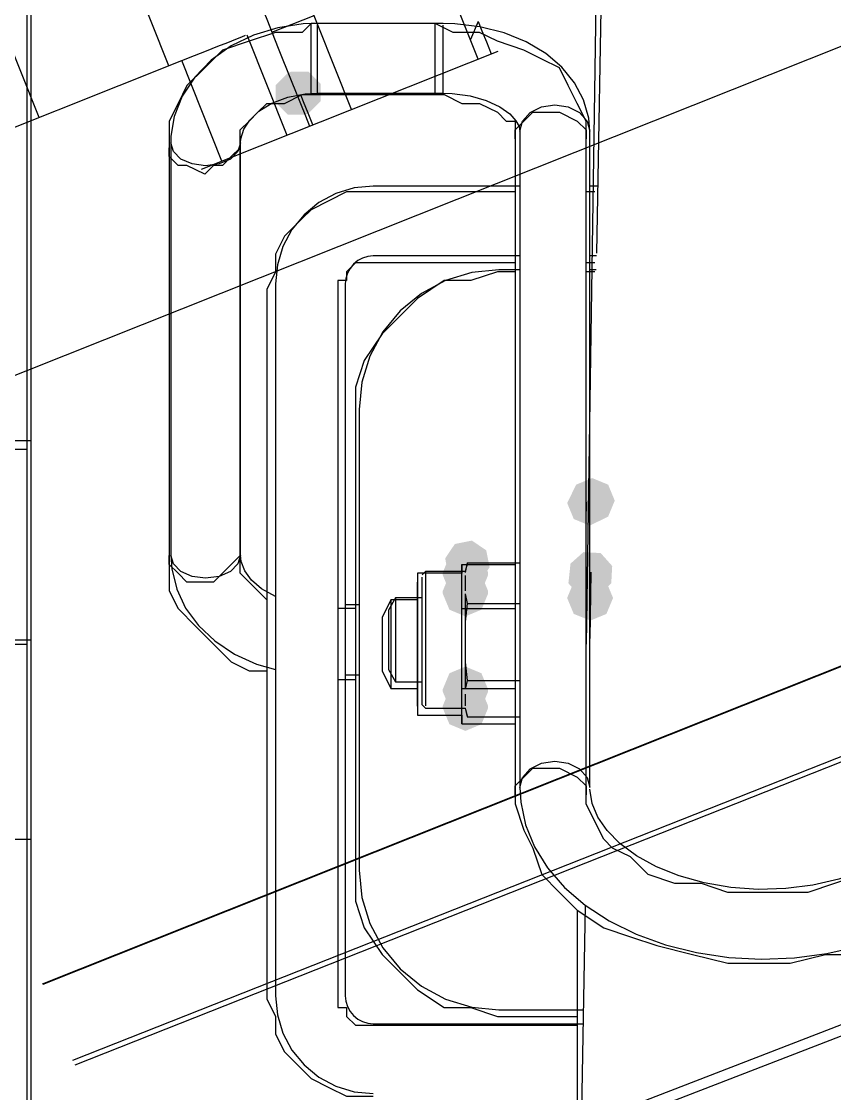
# Model space of a CAD drawing. Extents: x 3 to 592, y 5 to 207.
# Drawn here: x 134.35 to 137.584, y 63.546 to 67.812 of the extents above; entities that cross this region are included whole.
import ezdxf

# ---------------------------------------------------------------- set-up
doc = ezdxf.new("R2010")
doc.units = 0
doc.layers.get('0').update_dxf_attribs({"linetype": 'CONTINUOUS'})

msp = doc.modelspace()

# ---------------------------------------------------------------- hatches: boundary and pattern name
h = msp.add_hatch(color=7)
h.dxf.hatch_style = 2
h.paths.add_polyline_path([(135.423097, 67.612831), (135.491904, 67.612211), (135.540263, 67.563261), (135.539643, 67.494454), (135.490693, 67.446095), (135.47764, 67.440803), (135.408833, 67.441423), (135.360474, 67.490374), (135.361094, 67.55918), (135.410044, 67.607539)])
h = msp.add_hatch(color=7)
h.dxf.hatch_style = 2
h.paths.add_polyline_path([(135.423097, 67.612831), (135.491904, 67.612211), (135.540263, 67.563261), (135.539643, 67.494454), (135.490693, 67.446095), (135.47764, 67.440803), (135.408833, 67.441423), (135.360474, 67.490374), (135.361094, 67.55918), (135.410044, 67.607539)])
h = msp.add_hatch(color=7)
h.dxf.hatch_style = 2
h.paths.add_polyline_path([(136.556252, 65.969061), (136.619862, 65.9953), (136.683472, 65.969061), (136.709711, 65.905451), (136.683472, 65.84184), (136.610337, 65.806076), (136.546727, 65.832315), (136.520488, 65.895926)])
h = msp.add_hatch(color=7)
h.dxf.hatch_style = 2
h.paths.add_polyline_path([(136.556252, 65.969061), (136.619862, 65.9953), (136.683472, 65.969061), (136.709711, 65.905451), (136.683472, 65.84184), (136.610337, 65.806076), (136.546727, 65.832315), (136.520488, 65.895926)])
h = msp.add_hatch(color=7)
h.dxf.hatch_style = 2
h.paths.add_polyline_path([(136.556252, 65.969061), (136.619862, 65.9953), (136.683472, 65.969061), (136.709711, 65.905451), (136.683472, 65.84184), (136.610337, 65.806076), (136.546727, 65.832315), (136.520488, 65.895926)])
h = msp.add_hatch(color=7)
h.dxf.hatch_style = 2
h.paths.add_polyline_path([(136.556252, 65.969061), (136.619862, 65.9953), (136.683472, 65.969061), (136.709711, 65.905451), (136.683472, 65.84184), (136.610337, 65.806076), (136.546727, 65.832315), (136.520488, 65.895926)])
h = msp.add_hatch(color=7)
h.dxf.hatch_style = 2
h.paths.add_polyline_path([(136.035398, 65.675901), (136.07377, 65.733018), (136.141252, 65.746471), (136.198369, 65.708099), (136.211821, 65.640617), (136.172391, 65.578208), (136.104909, 65.564756), (136.047792, 65.603128)])
h = msp.add_hatch(color=7)
h.dxf.hatch_style = 2
h.paths.add_polyline_path([(136.035398, 65.675901), (136.07377, 65.733018), (136.141252, 65.746471), (136.198369, 65.708099), (136.211821, 65.640617), (136.172391, 65.578208), (136.104909, 65.564756), (136.047792, 65.603128)])
h = msp.add_hatch(color=7)
h.dxf.hatch_style = 2
h.paths.add_polyline_path([(136.035398, 65.675901), (136.07377, 65.733018), (136.141252, 65.746471), (136.198369, 65.708099), (136.211821, 65.640617), (136.172391, 65.578208), (136.104909, 65.564756), (136.047792, 65.603128)])
h = msp.add_hatch(color=7)
h.dxf.hatch_style = 2
h.paths.add_polyline_path([(136.035398, 65.675901), (136.07377, 65.733018), (136.141252, 65.746471), (136.198369, 65.708099), (136.211821, 65.640617), (136.172391, 65.578208), (136.104909, 65.564756), (136.047792, 65.603128)])
h = msp.add_hatch(color=7)
h.dxf.hatch_style = 2
h.paths.add_polyline_path([(136.205736, 65.608271), (136.179311, 65.544737), (136.115778, 65.518312), (136.052245, 65.544737), (136.025819, 65.608271), (136.025819, 65.619912), (136.052245, 65.683445), (136.115778, 65.709871), (136.179311, 65.683445), (136.205736, 65.619912)])
h = msp.add_hatch(color=7)
h.dxf.hatch_style = 2
h.paths.add_polyline_path([(136.205736, 65.608271), (136.179311, 65.544737), (136.115778, 65.518312), (136.052245, 65.544737), (136.025819, 65.608271), (136.025819, 65.619912), (136.052245, 65.683445), (136.115778, 65.709871), (136.179311, 65.683445), (136.205736, 65.619912)])
h = msp.add_hatch(color=7)
h.dxf.hatch_style = 2
h.paths.add_polyline_path([(136.205736, 65.608271), (136.179311, 65.544737), (136.115778, 65.518312), (136.052245, 65.544737), (136.025819, 65.608271), (136.025819, 65.619912), (136.052245, 65.683445), (136.115778, 65.709871), (136.179311, 65.683445), (136.205736, 65.619912)])
h = msp.add_hatch(color=7)
h.dxf.hatch_style = 2
h.paths.add_polyline_path([(136.205736, 65.608271), (136.179311, 65.544737), (136.115778, 65.518312), (136.052245, 65.544737), (136.025819, 65.608271), (136.025819, 65.619912), (136.052245, 65.683445), (136.115778, 65.709871), (136.179311, 65.683445), (136.205736, 65.619912)])
h = msp.add_hatch(color=7)
h.dxf.hatch_style = 2
h.paths.add_polyline_path([(136.533729, 65.654775), (136.5851, 65.700554), (136.653807, 65.696802), (136.699587, 65.645431), (136.695835, 65.576724), (136.639878, 65.521419), (136.571171, 65.525172), (136.525391, 65.576543)])
h = msp.add_hatch(color=7)
h.dxf.hatch_style = 2
h.paths.add_polyline_path([(136.533729, 65.654775), (136.5851, 65.700554), (136.653807, 65.696802), (136.699587, 65.645431), (136.695835, 65.576724), (136.639878, 65.521419), (136.571171, 65.525172), (136.525391, 65.576543)])
h = msp.add_hatch(color=7)
h.dxf.hatch_style = 2
h.paths.add_polyline_path([(136.533729, 65.654775), (136.5851, 65.700554), (136.653807, 65.696802), (136.699587, 65.645431), (136.695835, 65.576724), (136.639878, 65.521419), (136.571171, 65.525172), (136.525391, 65.576543)])
h = msp.add_hatch(color=7)
h.dxf.hatch_style = 2
h.paths.add_polyline_path([(136.533729, 65.654775), (136.5851, 65.700554), (136.653807, 65.696802), (136.699587, 65.645431), (136.695835, 65.576724), (136.639878, 65.521419), (136.571171, 65.525172), (136.525391, 65.576543)])
h = msp.add_hatch(color=7)
h.dxf.hatch_style = 2
h.paths.add_polyline_path([(136.205736, 65.534822), (136.179311, 65.471289), (136.115778, 65.444864), (136.052245, 65.471289), (136.025819, 65.534822), (136.025819, 65.546464), (136.052245, 65.609997), (136.115778, 65.636422), (136.179311, 65.609997), (136.205736, 65.546464)])
h = msp.add_hatch(color=7)
h.dxf.hatch_style = 2
h.paths.add_polyline_path([(136.205736, 65.534822), (136.179311, 65.471289), (136.115778, 65.444864), (136.052245, 65.471289), (136.025819, 65.534822), (136.025819, 65.546464), (136.052245, 65.609997), (136.115778, 65.636422), (136.179311, 65.609997), (136.205736, 65.546464)])
h = msp.add_hatch(color=7)
h.dxf.hatch_style = 2
h.paths.add_polyline_path([(136.205736, 65.534822), (136.179311, 65.471289), (136.115778, 65.444864), (136.052245, 65.471289), (136.025819, 65.534822), (136.025819, 65.546464), (136.052245, 65.609997), (136.115778, 65.636422), (136.179311, 65.609997), (136.205736, 65.546464)])
h = msp.add_hatch(color=7)
h.dxf.hatch_style = 2
h.paths.add_polyline_path([(136.205736, 65.534822), (136.179311, 65.471289), (136.115778, 65.444864), (136.052245, 65.471289), (136.025819, 65.534822), (136.025819, 65.546464), (136.052245, 65.609997), (136.115778, 65.636422), (136.179311, 65.609997), (136.205736, 65.546464)])
h = msp.add_hatch(color=7)
h.dxf.hatch_style = 2
h.paths.add_polyline_path([(136.613089, 65.608094), (136.676622, 65.581669), (136.703047, 65.518136), (136.676622, 65.454603), (136.613089, 65.428178), (136.546733, 65.454603), (136.520308, 65.518136), (136.546733, 65.581669)])
h = msp.add_hatch(color=7)
h.dxf.hatch_style = 2
h.paths.add_polyline_path([(136.613089, 65.608094), (136.676622, 65.581669), (136.703047, 65.518136), (136.676622, 65.454603), (136.613089, 65.428178), (136.546733, 65.454603), (136.520308, 65.518136), (136.546733, 65.581669)])
h = msp.add_hatch(color=7)
h.dxf.hatch_style = 2
h.paths.add_polyline_path([(136.613089, 65.608094), (136.676622, 65.581669), (136.703047, 65.518136), (136.676622, 65.454603), (136.613089, 65.428178), (136.546733, 65.454603), (136.520308, 65.518136), (136.546733, 65.581669)])
h = msp.add_hatch(color=7)
h.dxf.hatch_style = 2
h.paths.add_polyline_path([(136.613089, 65.608094), (136.676622, 65.581669), (136.703047, 65.518136), (136.676622, 65.454603), (136.613089, 65.428178), (136.546733, 65.454603), (136.520308, 65.518136), (136.546733, 65.581669)])
h = msp.add_hatch(color=7)
h.dxf.hatch_style = 2
h.paths.add_polyline_path([(136.205736, 65.144862), (136.179311, 65.081329), (136.115778, 65.054903), (136.052245, 65.081329), (136.025819, 65.144862), (136.025819, 65.155092), (136.052245, 65.218625), (136.115778, 65.245051), (136.179311, 65.218625), (136.205736, 65.155092)])
h = msp.add_hatch(color=7)
h.dxf.hatch_style = 2
h.paths.add_polyline_path([(136.205736, 65.144862), (136.179311, 65.081329), (136.115778, 65.054903), (136.052245, 65.081329), (136.025819, 65.144862), (136.025819, 65.155092), (136.052245, 65.218625), (136.115778, 65.245051), (136.179311, 65.218625), (136.205736, 65.155092)])
h = msp.add_hatch(color=7)
h.dxf.hatch_style = 2
h.paths.add_polyline_path([(136.205736, 65.144862), (136.179311, 65.081329), (136.115778, 65.054903), (136.052245, 65.081329), (136.025819, 65.144862), (136.025819, 65.155092), (136.052245, 65.218625), (136.115778, 65.245051), (136.179311, 65.218625), (136.205736, 65.155092)])
h = msp.add_hatch(color=7)
h.dxf.hatch_style = 2
h.paths.add_polyline_path([(136.205736, 65.144862), (136.179311, 65.081329), (136.115778, 65.054903), (136.052245, 65.081329), (136.025819, 65.144862), (136.025819, 65.155092), (136.052245, 65.218625), (136.115778, 65.245051), (136.179311, 65.218625), (136.205736, 65.155092)])
h = msp.add_hatch(color=7)
h.dxf.hatch_style = 2
h.paths.add_polyline_path([(136.205736, 65.079069), (136.179311, 65.015536), (136.115778, 64.98911), (136.052245, 65.015536), (136.025819, 65.079069), (136.025819, 65.089299), (136.052245, 65.152832), (136.115778, 65.179258), (136.179311, 65.152832), (136.205736, 65.089299)])
h = msp.add_hatch(color=7)
h.dxf.hatch_style = 2
h.paths.add_polyline_path([(136.205736, 65.079069), (136.179311, 65.015536), (136.115778, 64.98911), (136.052245, 65.015536), (136.025819, 65.079069), (136.025819, 65.089299), (136.052245, 65.152832), (136.115778, 65.179258), (136.179311, 65.152832), (136.205736, 65.089299)])
h = msp.add_hatch(color=7)
h.dxf.hatch_style = 2
h.paths.add_polyline_path([(136.205736, 65.079069), (136.179311, 65.015536), (136.115778, 64.98911), (136.052245, 65.015536), (136.025819, 65.079069), (136.025819, 65.089299), (136.052245, 65.152832), (136.115778, 65.179258), (136.179311, 65.152832), (136.205736, 65.089299)])
h = msp.add_hatch(color=7)
h.dxf.hatch_style = 2
h.paths.add_polyline_path([(136.205736, 65.079069), (136.179311, 65.015536), (136.115778, 64.98911), (136.052245, 65.015536), (136.025819, 65.079069), (136.025819, 65.089299), (136.052245, 65.152832), (136.115778, 65.179258), (136.179311, 65.152832), (136.205736, 65.089299)])

# ---------------------------------------------------------------- linework, layer by layer
at = {"color": 7}
for points in [[(134.936054, 67.635896), (132.600665, 73.496593)], [(134.936054, 67.635896), (132.600665, 73.496593)], [(134.419975, 67.430227), (132.147381, 73.132879)], [(134.419975, 67.430227), (132.147381, 73.132879)], [(136.701389, 72.284167), (136.595556, 65.334444)], [(136.166331, 67.662672), (135.770514, 68.656094)], [(136.166331, 67.662672), (135.770514, 68.656094)], [(135.663164, 67.462153), (135.267347, 68.455575)], [(135.663164, 67.462153), (135.267347, 68.455575)], [(135.186914, 68.169437), (135.191853, 68.156737), (135.204553, 68.12534), (135.224308, 68.075246), (135.251472, 68.007512), (135.285339, 67.922493), (135.325556, 67.821598), (135.371417, 67.70624), (135.422922, 67.577123), (135.479014, 67.436365), (135.495242, 67.395443)], [(135.186914, 68.169437), (135.191853, 68.156737), (135.204553, 68.12534), (135.224308, 68.075246), (135.251472, 68.007512), (135.285339, 67.922493), (135.325556, 67.821598), (135.371417, 67.70624), (135.422922, 67.577123), (135.479014, 67.436365), (135.495242, 67.395443)], [(136.659514, 68.159737), (136.637271, 66.889931)], [(136.659514, 68.159737), (136.637271, 66.889931)], [(136.659514, 68.159737), (136.637271, 66.889931)], [(136.659514, 68.159737), (136.637271, 66.889931)], [(134.373056, 62.5475), (134.373056, 68.121389)], [(134.388013, 62.573676), (134.388013, 68.129221)], [(134.388013, 62.573676), (134.388013, 68.129221)], [(134.388013, 62.573676), (134.388013, 68.129221)], [(134.388013, 62.573676), (134.388013, 68.129221)], [(133.585282, 66.110861), (138.423685, 68.039015)], [(133.585282, 66.110861), (138.423685, 68.039015)], [(135.346299, 67.769458), (135.513868, 67.836133)], [(135.346299, 67.769458), (135.513868, 67.836133)], [(135.501944, 67.803889), (135.466667, 67.768611), (135.360833, 67.768611), (135.255, 67.733333), (135.149167, 67.698056), (135.078611, 67.6275), (135.008056, 67.556944), (134.972778, 67.486389), (134.9375, 67.415833), (134.9375, 67.345278), (134.9375, 67.31)], [(135.526886, 67.804559), (135.469736, 67.802442), (135.369194, 67.78692), (135.272886, 67.75764), (135.183633, 67.714601), (135.104611, 67.658509), (135.038994, 67.591129), (134.989605, 67.515281), (134.957503, 67.433437), (134.94445, 67.355473), (134.943391, 67.329015)], [(135.526886, 67.804559), (135.469736, 67.802442), (135.369194, 67.78692), (135.272886, 67.75764), (135.183633, 67.714601), (135.104611, 67.658509), (135.038994, 67.591129), (134.989605, 67.515281), (134.957503, 67.433437), (134.94445, 67.355473), (134.943391, 67.329015)], [(135.526886, 67.804559), (135.469736, 67.802442), (135.369194, 67.78692), (135.272886, 67.75764), (135.183633, 67.714601), (135.104611, 67.658509), (135.038994, 67.591129), (134.989605, 67.515281), (134.957503, 67.433437), (134.94445, 67.355473), (134.943391, 67.329015)], [(135.526886, 67.804559), (135.469736, 67.802442), (135.369194, 67.78692), (135.272886, 67.75764), (135.183633, 67.714601), (135.104611, 67.658509), (135.038994, 67.591129), (134.989605, 67.515281), (134.957503, 67.433437), (134.94445, 67.355473), (134.943391, 67.329015)], [(135.995833, 67.803889), (135.501944, 67.803889)], [(135.501944, 67.521667), (135.501944, 67.556944), (135.501944, 67.592222), (135.501944, 67.662778), (135.501944, 67.698056), (135.501944, 67.768611), (135.501944, 67.803889)], [(135.526886, 67.526782), (135.526886, 67.541599), (135.526886, 67.575113), (135.526886, 67.622032), (135.526886, 67.676007), (135.526886, 67.728218), (135.526886, 67.770904), (135.526886, 67.797715)], [(135.526886, 67.526782), (135.526886, 67.541599), (135.526886, 67.575113), (135.526886, 67.622032), (135.526886, 67.676007), (135.526886, 67.728218), (135.526886, 67.770904), (135.526886, 67.797715)], [(135.526886, 67.526782), (135.526886, 67.541599), (135.526886, 67.575113), (135.526886, 67.622032), (135.526886, 67.676007), (135.526886, 67.728218), (135.526886, 67.770904), (135.526886, 67.797715)], [(135.526886, 67.526782), (135.526886, 67.541599), (135.526886, 67.575113), (135.526886, 67.622032), (135.526886, 67.676007), (135.526886, 67.728218), (135.526886, 67.770904), (135.526886, 67.797715)], [(136.026878, 67.804559), (135.526992, 67.804559)], [(136.026878, 67.804559), (135.526992, 67.804559)], [(136.026878, 67.804559), (135.526992, 67.804559)], [(136.026878, 67.804559), (135.526992, 67.804559)], [(136.595556, 67.345278), (136.595556, 67.415833), (136.560278, 67.486389), (136.525, 67.556944), (136.489722, 67.6275), (136.419167, 67.662778), (136.348611, 67.698056), (136.242778, 67.733333), (136.172222, 67.768611), (136.066389, 67.768611), (135.995833, 67.803889)], [(135.995833, 67.521667), (135.995833, 67.556944), (135.995833, 67.592222), (135.995833, 67.662778), (135.995833, 67.698056), (135.995833, 67.768611), (135.995833, 67.803889)], [(136.610231, 67.375476), (136.605998, 67.427687), (136.585889, 67.500359), (136.550259, 67.568092), (136.499812, 67.629828), (136.435253, 67.684509), (136.357995, 67.730723), (136.269448, 67.766706), (136.173492, 67.791048), (136.073303, 67.803395), (136.026737, 67.804453)], [(136.610231, 67.375476), (136.605998, 67.427687), (136.585889, 67.500359), (136.550259, 67.568092), (136.499812, 67.629828), (136.435253, 67.684509), (136.357995, 67.730723), (136.269448, 67.766706), (136.173492, 67.791048), (136.073303, 67.803395), (136.026737, 67.804453)], [(136.610231, 67.375476), (136.605998, 67.427687), (136.585889, 67.500359), (136.550259, 67.568092), (136.499812, 67.629828), (136.435253, 67.684509), (136.357995, 67.730723), (136.269448, 67.766706), (136.173492, 67.791048), (136.073303, 67.803395), (136.026737, 67.804453)], [(136.610231, 67.375476), (136.605998, 67.427687), (136.585889, 67.500359), (136.550259, 67.568092), (136.499812, 67.629828), (136.435253, 67.684509), (136.357995, 67.730723), (136.269448, 67.766706), (136.173492, 67.791048), (136.073303, 67.803395), (136.026737, 67.804453)], [(136.026878, 67.526782), (136.026878, 67.541599), (136.026878, 67.575113), (136.026878, 67.622032), (136.026878, 67.676007), (136.026878, 67.728218), (136.026878, 67.770904), (136.026878, 67.797715)], [(136.026878, 67.526782), (136.026878, 67.541599), (136.026878, 67.575113), (136.026878, 67.622032), (136.026878, 67.676007), (136.026878, 67.728218), (136.026878, 67.770904), (136.026878, 67.797715)], [(136.026878, 67.526782), (136.026878, 67.541599), (136.026878, 67.575113), (136.026878, 67.622032), (136.026878, 67.676007), (136.026878, 67.728218), (136.026878, 67.770904), (136.026878, 67.797715)], [(136.026878, 67.526782), (136.026878, 67.541599), (136.026878, 67.575113), (136.026878, 67.622032), (136.026878, 67.676007), (136.026878, 67.728218), (136.026878, 67.770904), (136.026878, 67.797715)], [(136.166507, 67.81225), (136.135463, 67.73993)], [(136.166507, 67.81225), (136.135463, 67.73993)], [(136.166507, 67.81225), (136.180971, 67.775561), (136.198963, 67.730758), (136.218013, 67.683133)], [(136.166507, 67.81225), (136.180971, 67.775561), (136.198963, 67.730758), (136.218013, 67.683133)], [(134.987665, 67.656428), (135.038112, 67.676536), (135.086443, 67.695939), (135.130893, 67.713578), (135.170051, 67.7291), (135.202154, 67.7418), (135.226143, 67.751325), (135.240607, 67.757322)], [(134.987665, 67.656428), (135.038112, 67.676536), (135.086443, 67.695939), (135.130893, 67.713578), (135.170051, 67.7291), (135.202154, 67.7418), (135.226143, 67.751325), (135.240607, 67.757322)], [(135.245722, 67.759262), (135.405178, 67.359212)], [(135.245722, 67.759262), (135.405178, 67.359212)], [(135.065988, 67.224223), (136.245754, 67.694384)], [(135.065988, 67.224223), (136.245754, 67.694384)], [(133.995795, 67.261176), (134.987806, 67.656287)], [(133.995795, 67.261176), (134.987806, 67.656287)], [(135.147085, 67.256484), (134.98763, 67.656534)], [(135.147085, 67.256484), (134.98763, 67.656534)], [(135.219722, 67.31), (135.219722, 67.380556), (135.255, 67.415833), (135.290278, 67.451111), (135.325556, 67.486389), (135.396111, 67.486389), (135.466667, 67.521667), (135.501944, 67.521667)], [(135.221345, 67.32905), (135.222403, 67.344925), (135.234398, 67.383731), (135.258034, 67.420067), (135.29437, 67.454639), (135.346228, 67.486742), (135.40867, 67.510731), (135.478167, 67.524136), (135.526851, 67.526606)], [(135.221345, 67.32905), (135.222403, 67.344925), (135.234398, 67.383731), (135.258034, 67.420067), (135.29437, 67.454639), (135.346228, 67.486742), (135.40867, 67.510731), (135.478167, 67.524136), (135.526851, 67.526606)], [(135.221345, 67.32905), (135.222403, 67.344925), (135.234398, 67.383731), (135.258034, 67.420067), (135.29437, 67.454639), (135.346228, 67.486742), (135.40867, 67.510731), (135.478167, 67.524136), (135.526851, 67.526606)], [(135.221345, 67.32905), (135.222403, 67.344925), (135.234398, 67.383731), (135.258034, 67.420067), (135.29437, 67.454639), (135.346228, 67.486742), (135.40867, 67.510731), (135.478167, 67.524136), (135.526851, 67.526606)], [(135.508294, 67.400452), (135.489597, 67.447724), (135.471606, 67.49288), (135.460669, 67.520397)], [(135.508294, 67.400452), (135.489597, 67.447724), (135.471606, 67.49288), (135.460669, 67.520397)], [(135.501944, 67.521667), (135.995833, 67.521667)], [(135.526886, 67.526782), (136.026772, 67.526782)], [(135.526886, 67.526782), (136.026772, 67.526782)], [(135.526886, 67.526782), (136.026772, 67.526782)], [(135.526886, 67.526782), (136.026772, 67.526782)], [(135.995833, 67.521667), (136.031111, 67.521667), (136.101667, 67.486389), (136.172222, 67.486389), (136.242778, 67.451111), (136.278056, 67.415833), (136.313333, 67.415833), (136.313333, 67.380556), (136.313333, 67.345278)], [(136.026878, 67.526782), (136.063567, 67.525371), (136.134475, 67.515846), (136.198681, 67.497501), (136.25195, 67.472454), (136.291814, 67.444232), (136.316861, 67.417068), (136.329208, 67.394137), (136.332383, 67.37544)], [(136.026878, 67.526782), (136.063567, 67.525371), (136.134475, 67.515846), (136.198681, 67.497501), (136.25195, 67.472454), (136.291814, 67.444232), (136.316861, 67.417068), (136.329208, 67.394137), (136.332383, 67.37544)], [(136.026878, 67.526782), (136.063567, 67.525371), (136.134475, 67.515846), (136.198681, 67.497501), (136.25195, 67.472454), (136.291814, 67.444232), (136.316861, 67.417068), (136.329208, 67.394137), (136.332383, 67.37544)], [(136.026878, 67.526782), (136.063567, 67.525371), (136.134475, 67.515846), (136.198681, 67.497501), (136.25195, 67.472454), (136.291814, 67.444232), (136.316861, 67.417068), (136.329208, 67.394137), (136.332383, 67.37544)], [(136.313333, 67.345278), (136.313333, 67.380556), (136.348611, 67.415833), (136.383889, 67.451111), (136.454444, 67.451111), (136.489722, 67.451111), (136.560278, 67.415833), (136.595556, 67.380556), (136.595556, 67.345278)], [(136.332454, 67.375476), (136.343037, 67.415692), (136.373023, 67.449912), (136.418179, 67.472489), (136.471448, 67.480603), (136.524365, 67.472489), (136.569521, 67.449912), (136.599507, 67.415692), (136.61009, 67.375476)], [(136.332454, 67.375476), (136.343037, 67.415692), (136.373023, 67.449912), (136.418179, 67.472489), (136.471448, 67.480603), (136.524365, 67.472489), (136.569521, 67.449912), (136.599507, 67.415692), (136.61009, 67.375476)], [(136.332454, 67.375476), (136.343037, 67.415692), (136.373023, 67.449912), (136.418179, 67.472489), (136.471448, 67.480603), (136.524365, 67.472489), (136.569521, 67.449912), (136.599507, 67.415692), (136.61009, 67.375476)], [(136.332454, 67.375476), (136.343037, 67.415692), (136.373023, 67.449912), (136.418179, 67.472489), (136.471448, 67.480603), (136.524365, 67.472489), (136.569521, 67.449912), (136.599507, 67.415692), (136.61009, 67.375476)], [(136.332454, 67.375476), (136.332454, 64.763509)], [(136.332454, 67.375476), (136.332454, 64.763509)], [(136.332454, 67.375476), (136.332454, 64.763509)], [(136.332454, 67.375476), (136.332454, 64.763509)], [(136.610231, 64.763579), (136.610231, 67.375546)], [(136.610231, 64.763579), (136.610231, 67.375546)], [(136.610231, 64.763579), (136.610231, 67.375546)], [(136.610231, 64.763579), (136.610231, 67.375546)], [(134.943568, 67.32905), (134.943568, 65.687928)], [(134.943568, 67.32905), (134.943568, 65.687928)], [(134.943568, 67.32905), (134.943568, 65.687928)], [(134.943568, 67.32905), (134.943568, 65.687928)], [(135.221345, 67.32905), (135.210762, 67.294478), (135.180776, 67.264844), (135.13562, 67.245089), (135.082351, 67.238386), (135.029434, 67.245089), (134.984278, 67.264844), (134.954292, 67.294478), (134.943709, 67.32905)], [(135.221345, 67.32905), (135.210762, 67.294478), (135.180776, 67.264844), (135.13562, 67.245089), (135.082351, 67.238386), (135.029434, 67.245089), (134.984278, 67.264844), (134.954292, 67.294478), (134.943709, 67.32905)], [(135.221345, 67.32905), (135.210762, 67.294478), (135.180776, 67.264844), (135.13562, 67.245089), (135.082351, 67.238386), (135.029434, 67.245089), (134.984278, 67.264844), (134.954292, 67.294478), (134.943709, 67.32905)], [(135.221345, 67.32905), (135.210762, 67.294478), (135.180776, 67.264844), (135.13562, 67.245089), (135.082351, 67.238386), (135.029434, 67.245089), (134.984278, 67.264844), (134.954292, 67.294478), (134.943709, 67.32905)], [(135.221345, 65.688069), (135.221345, 67.329191)], [(135.221345, 65.688069), (135.221345, 67.329191)], [(135.221345, 65.688069), (135.221345, 67.329191)], [(135.221345, 65.688069), (135.221345, 67.329191)], [(136.313333, 67.345278), (136.313333, 64.734722)], [(136.595556, 64.734722), (136.595556, 67.345278)], [(134.9375, 67.31), (134.9375, 65.687222)], [(135.219722, 67.31), (135.184444, 67.274722), (135.149167, 67.239444), (135.113889, 67.239444), (135.078611, 67.204167), (135.008056, 67.239444), (134.972778, 67.239444), (134.9375, 67.274722), (134.9375, 67.31)], [(135.219722, 65.687222), (135.219722, 67.31)], [(135.749136, 67.157), (135.673289, 67.149592), (135.600264, 67.127367), (135.533236, 67.091384), (135.473969, 67.043053), (135.425639, 66.984139), (135.390008, 66.916759), (135.367783, 66.844086), (135.360375, 66.768239)], [(135.749136, 67.157), (135.673289, 67.149592), (135.600264, 67.127367), (135.533236, 67.091384), (135.473969, 67.043053), (135.425639, 66.984139), (135.390008, 66.916759), (135.367783, 66.844086), (135.360375, 66.768239)], [(135.749136, 67.157), (135.673289, 67.149592), (135.600264, 67.127367), (135.533236, 67.091384), (135.473969, 67.043053), (135.425639, 66.984139), (135.390008, 66.916759), (135.367783, 66.844086), (135.360375, 66.768239)], [(135.749136, 67.157), (135.673289, 67.149592), (135.600264, 67.127367), (135.533236, 67.091384), (135.473969, 67.043053), (135.425639, 66.984139), (135.390008, 66.916759), (135.367783, 66.844086), (135.360375, 66.768239)], [(136.332454, 67.157), (135.748959, 67.157)], [(136.332454, 67.157), (135.748959, 67.157)], [(136.332454, 67.157), (135.748959, 67.157)], [(136.332454, 67.157), (135.748959, 67.157)], [(136.641805, 67.157), (136.610055, 67.157)], [(136.641805, 67.157), (136.610055, 67.157)], [(136.641805, 67.157), (136.610055, 67.157)], [(136.641805, 67.157), (136.610055, 67.157)], [(135.748889, 67.133611), (135.643056, 67.133611), (135.5725, 67.098333), (135.501944, 67.063056), (135.466667, 67.027778), (135.396111, 66.957222), (135.360833, 66.886667), (135.360833, 66.816111), (135.325556, 66.745556)], [(136.313333, 67.133611), (135.748889, 67.133611)], [(136.630833, 67.133611), (136.595556, 67.133611)], [(135.749136, 66.879223), (135.727616, 66.877106), (135.70645, 66.870756), (135.6874, 66.860526), (135.670466, 66.846767), (135.656708, 66.829834), (135.646478, 66.810784), (135.640128, 66.789617), (135.638011, 66.768098)], [(135.749136, 66.879223), (135.727616, 66.877106), (135.70645, 66.870756), (135.6874, 66.860526), (135.670466, 66.846767), (135.656708, 66.829834), (135.646478, 66.810784), (135.640128, 66.789617), (135.638011, 66.768098)], [(135.749136, 66.879223), (135.727616, 66.877106), (135.70645, 66.870756), (135.6874, 66.860526), (135.670466, 66.846767), (135.656708, 66.829834), (135.646478, 66.810784), (135.640128, 66.789617), (135.638011, 66.768098)], [(135.749136, 66.879223), (135.727616, 66.877106), (135.70645, 66.870756), (135.6874, 66.860526), (135.670466, 66.846767), (135.656708, 66.829834), (135.646478, 66.810784), (135.640128, 66.789617), (135.638011, 66.768098)], [(136.332454, 66.879223), (135.748959, 66.879223)], [(136.332454, 66.879223), (135.748959, 66.879223)], [(136.332454, 66.879223), (135.748959, 66.879223)], [(136.332454, 66.879223), (135.748959, 66.879223)], [(136.636936, 66.879223), (136.610125, 66.879223)], [(136.636936, 66.879223), (136.610125, 66.879223)], [(136.636936, 66.879223), (136.610125, 66.879223)], [(136.636936, 66.879223), (136.610125, 66.879223)], [(135.748889, 66.851389), (135.713611, 66.851389), (135.678333, 66.851389), (135.643056, 66.816111), (135.643056, 66.780833), (135.607778, 66.780833), (135.607778, 66.745556)], [(136.242778, 66.816111), (136.136944, 66.780833), (136.031111, 66.780833), (135.925278, 66.710278), (135.854722, 66.639722), (135.784167, 66.569167), (135.713611, 66.463333), (135.678333, 66.3575), (135.678333, 66.251667)], [(136.249128, 66.823661), (136.140825, 66.813077), (136.036403, 66.781327), (135.940447, 66.730174), (135.856133, 66.66103), (135.787342, 66.576716), (135.735836, 66.480761), (135.704086, 66.376338), (135.693503, 66.268036)], [(136.249128, 66.823661), (136.140825, 66.813077), (136.036403, 66.781327), (135.940447, 66.730174), (135.856133, 66.66103), (135.787342, 66.576716), (135.735836, 66.480761), (135.704086, 66.376338), (135.693503, 66.268036)], [(136.249128, 66.823661), (136.140825, 66.813077), (136.036403, 66.781327), (135.940447, 66.730174), (135.856133, 66.66103), (135.787342, 66.576716), (135.735836, 66.480761), (135.704086, 66.376338), (135.693503, 66.268036)], [(136.249128, 66.823661), (136.140825, 66.813077), (136.036403, 66.781327), (135.940447, 66.730174), (135.856133, 66.66103), (135.787342, 66.576716), (135.735836, 66.480761), (135.704086, 66.376338), (135.693503, 66.268036)], [(136.313333, 66.851389), (135.748889, 66.851389)], [(136.313333, 66.816111), (136.242778, 66.816111)], [(136.332454, 66.823661), (136.249198, 66.823661)], [(136.332454, 66.823661), (136.249198, 66.823661)], [(136.332454, 66.823661), (136.249198, 66.823661)], [(136.332454, 66.823661), (136.249198, 66.823661)], [(136.630833, 66.851389), (136.595556, 66.851389)], [(136.630833, 66.816111), (136.595556, 66.816111)], [(136.635949, 66.823661), (136.610196, 66.823661)], [(136.635949, 66.823661), (136.610196, 66.823661)], [(136.635949, 66.823661), (136.610196, 66.823661)], [(136.635949, 66.823661), (136.610196, 66.823661)], [(135.325556, 66.745556), (135.325556, 63.923333)], [(135.360234, 66.768133), (135.360234, 63.934622)], [(135.360234, 66.768133), (135.360234, 63.934622)], [(135.360234, 66.768133), (135.360234, 63.934622)], [(135.360234, 66.768133), (135.360234, 63.934622)], [(135.607778, 66.745556), (135.607778, 63.923333)], [(135.638011, 66.768133), (135.638011, 63.934622)], [(135.638011, 66.768133), (135.638011, 63.934622)], [(135.638011, 66.768133), (135.638011, 63.934622)], [(135.638011, 66.768133), (135.638011, 63.934622)], [(135.693573, 66.268106), (135.693573, 64.43472)], [(135.693573, 66.268106), (135.693573, 64.43472)], [(135.693573, 66.268106), (135.693573, 64.43472)], [(135.693573, 66.268106), (135.693573, 64.43472)], [(135.678333, 66.251667), (135.678333, 64.417222)], [(133.748851, 66.144105), (134.388084, 66.144105)], [(133.748851, 66.144105), (134.388084, 66.144105)], [(133.748851, 66.144105), (134.388084, 66.144105)], [(133.748851, 66.144105), (134.388084, 66.144105)], [(133.738056, 66.110556), (134.373056, 66.110556)], [(134.433642, 63.982024), (139.272045, 65.910178)], [(134.433642, 63.982024), (139.272045, 65.910178)], [(139.272892, 65.907532), (134.434522, 63.979391)], [(139.272892, 65.907532), (134.434522, 63.979391)], [(136.595556, 65.898889), (136.595556, 65.863611)], [(134.9375, 65.687222), (134.9375, 65.616667), (134.9375, 65.546111), (134.972778, 65.475556), (135.043333, 65.405), (135.113889, 65.334444), (135.184444, 65.263889), (135.255, 65.228611), (135.325556, 65.228611)], [(135.219722, 65.687222), (135.184444, 65.651944), (135.149167, 65.616667), (135.113889, 65.581389), (135.078611, 65.581389), (135.008056, 65.581389), (134.972778, 65.616667), (134.9375, 65.651944), (134.9375, 65.687222)], [(134.943568, 65.688069), (134.947448, 65.634094), (134.967204, 65.553308), (135.002834, 65.477813), (135.053987, 65.408316), (135.118898, 65.346933), (135.196509, 65.295074), (135.284704, 65.254858), (135.360198, 65.233338)], [(134.943568, 65.688069), (134.947448, 65.634094), (134.967204, 65.553308), (135.002834, 65.477813), (135.053987, 65.408316), (135.118898, 65.346933), (135.196509, 65.295074), (135.284704, 65.254858), (135.360198, 65.233338)], [(134.943568, 65.688069), (134.947448, 65.634094), (134.967204, 65.553308), (135.002834, 65.477813), (135.053987, 65.408316), (135.118898, 65.346933), (135.196509, 65.295074), (135.284704, 65.254858), (135.360198, 65.233338)], [(134.943568, 65.688069), (134.947448, 65.634094), (134.967204, 65.553308), (135.002834, 65.477813), (135.053987, 65.408316), (135.118898, 65.346933), (135.196509, 65.295074), (135.284704, 65.254858), (135.360198, 65.233338)], [(135.221345, 65.688069), (135.210762, 65.653497), (135.180776, 65.623863), (135.13562, 65.604108), (135.082351, 65.597405), (135.029434, 65.604108), (134.984278, 65.623863), (134.954292, 65.653497), (134.943709, 65.688069)], [(135.221345, 65.688069), (135.210762, 65.653497), (135.180776, 65.623863), (135.13562, 65.604108), (135.082351, 65.597405), (135.029434, 65.604108), (134.984278, 65.623863), (134.954292, 65.653497), (134.943709, 65.688069)], [(135.221345, 65.688069), (135.210762, 65.653497), (135.180776, 65.623863), (135.13562, 65.604108), (135.082351, 65.597405), (135.029434, 65.604108), (134.984278, 65.623863), (134.954292, 65.653497), (134.943709, 65.688069)], [(135.221345, 65.688069), (135.210762, 65.653497), (135.180776, 65.623863), (135.13562, 65.604108), (135.082351, 65.597405), (135.029434, 65.604108), (134.984278, 65.623863), (134.954292, 65.653497), (134.943709, 65.688069)], [(135.325556, 65.510833), (135.290278, 65.546111), (135.255, 65.581389), (135.219722, 65.616667), (135.219722, 65.651944), (135.219722, 65.687222)], [(135.360234, 65.524027), (135.3052, 65.554366), (135.264984, 65.589291), (135.238172, 65.62598), (135.224061, 65.663022), (135.221239, 65.688069)], [(135.360234, 65.524027), (135.3052, 65.554366), (135.264984, 65.589291), (135.238172, 65.62598), (135.224061, 65.663022), (135.221239, 65.688069)], [(135.360234, 65.524027), (135.3052, 65.554366), (135.264984, 65.589291), (135.238172, 65.62598), (135.224061, 65.663022), (135.221239, 65.688069)], [(135.360234, 65.524027), (135.3052, 65.554366), (135.264984, 65.589291), (135.238172, 65.62598), (135.224061, 65.663022), (135.221239, 65.688069)], [(135.925278, 65.616667), (135.925278, 65.581389)], [(136.101667, 65.616667), (135.925278, 65.616667)], [(135.925278, 65.616667), (135.925278, 65.581389), (135.925278, 65.546111), (135.925278, 65.475556), (135.925278, 65.440278), (135.925278, 65.334444), (135.925278, 65.263889), (135.925278, 65.193333), (135.925278, 65.158056), (135.925278, 65.0875), (135.925278, 65.052222)], [(135.957451, 65.623687), (135.943693, 65.609929)], [(135.957451, 65.623687), (135.943693, 65.609929)], [(135.957451, 65.623687), (135.943693, 65.609929)], [(135.957451, 65.623687), (135.943693, 65.609929)], [(136.115778, 65.623687), (135.957381, 65.623687)], [(136.115778, 65.623687), (135.957381, 65.623687)], [(136.115778, 65.623687), (135.957381, 65.623687)], [(136.115778, 65.623687), (135.957381, 65.623687)], [(135.957451, 65.623687), (135.957451, 65.600051), (135.957451, 65.561245), (135.957451, 65.506565), (135.957451, 65.440243), (135.957451, 65.36757), (135.957451, 65.29384), (135.957451, 65.22399), (135.957451, 65.164018), (135.957451, 65.117451), (135.957451, 65.088523)], [(135.957451, 65.623687), (135.957451, 65.600051), (135.957451, 65.561245), (135.957451, 65.506565), (135.957451, 65.440243), (135.957451, 65.36757), (135.957451, 65.29384), (135.957451, 65.22399), (135.957451, 65.164018), (135.957451, 65.117451), (135.957451, 65.088523)], [(135.957451, 65.623687), (135.957451, 65.600051), (135.957451, 65.561245), (135.957451, 65.506565), (135.957451, 65.440243), (135.957451, 65.36757), (135.957451, 65.29384), (135.957451, 65.22399), (135.957451, 65.164018), (135.957451, 65.117451), (135.957451, 65.088523)], [(135.957451, 65.623687), (135.957451, 65.600051), (135.957451, 65.561245), (135.957451, 65.506565), (135.957451, 65.440243), (135.957451, 65.36757), (135.957451, 65.29384), (135.957451, 65.22399), (135.957451, 65.164018), (135.957451, 65.117451), (135.957451, 65.088523)], [(136.101667, 65.651944), (136.101667, 65.616667)], [(136.101667, 65.616667), (136.101667, 65.651944)], [(136.101667, 65.651944), (136.313333, 65.651944)], [(136.101667, 65.581389), (136.101667, 65.616667)], [(136.115778, 65.619842), (136.123539, 65.658294)], [(136.115778, 65.619842), (136.123539, 65.658294)], [(136.115778, 65.619842), (136.123539, 65.658294)], [(136.115778, 65.619842), (136.123539, 65.658294)], [(136.123609, 65.6584), (136.115848, 65.62912)], [(136.123609, 65.6584), (136.115848, 65.62912)], [(136.123609, 65.6584), (136.115848, 65.62912)], [(136.123609, 65.6584), (136.115848, 65.62912)], [(136.123609, 65.658259), (136.332454, 65.658259)], [(136.123609, 65.658259), (136.332454, 65.658259)], [(136.123609, 65.658259), (136.332454, 65.658259)], [(136.123609, 65.658259), (136.332454, 65.658259)], [(136.615029, 65.620126), (136.610408, 65.356281)], [(136.615029, 65.620126), (136.610408, 65.356281)], [(136.615029, 65.620126), (136.610408, 65.356281)], [(136.615029, 65.620126), (136.610408, 65.356281)], [(134.554171, 63.679231), (139.397352, 65.594865)], [(134.554171, 63.679231), (139.397352, 65.594865)], [(139.405395, 65.575039), (134.562081, 63.659353)], [(139.405395, 65.575039), (134.562081, 63.659353)], [(135.925278, 65.0875), (135.925278, 65.122778), (135.925278, 65.158056), (135.925278, 65.228611), (135.925278, 65.299167), (135.925278, 65.369722), (135.925278, 65.440278), (135.925278, 65.510833), (135.925278, 65.546111), (135.925278, 65.581389)], [(135.943552, 65.093109), (135.943552, 65.104751), (135.943552, 65.136501), (135.943552, 65.185537), (135.943552, 65.247979), (135.943552, 65.318887), (135.943552, 65.392265), (135.943552, 65.462467), (135.943552, 65.523851), (135.943552, 65.571123), (135.943552, 65.600404)], [(135.943552, 65.093109), (135.943552, 65.104751), (135.943552, 65.136501), (135.943552, 65.185537), (135.943552, 65.247979), (135.943552, 65.318887), (135.943552, 65.392265), (135.943552, 65.462467), (135.943552, 65.523851), (135.943552, 65.571123), (135.943552, 65.600404)], [(135.943552, 65.093109), (135.943552, 65.104751), (135.943552, 65.136501), (135.943552, 65.185537), (135.943552, 65.247979), (135.943552, 65.318887), (135.943552, 65.392265), (135.943552, 65.462467), (135.943552, 65.523851), (135.943552, 65.571123), (135.943552, 65.600404)], [(135.943552, 65.093109), (135.943552, 65.104751), (135.943552, 65.136501), (135.943552, 65.185537), (135.943552, 65.247979), (135.943552, 65.318887), (135.943552, 65.392265), (135.943552, 65.462467), (135.943552, 65.523851), (135.943552, 65.571123), (135.943552, 65.600404)], [(136.101667, 65.546111), (136.101667, 65.581389)], [(136.115778, 65.546393), (136.115778, 65.565796), (136.115778, 65.582729), (136.115778, 65.596841), (136.115778, 65.608129)], [(136.115778, 65.546393), (136.115778, 65.565796), (136.115778, 65.582729), (136.115778, 65.596841), (136.115778, 65.608129)], [(136.115778, 65.546393), (136.115778, 65.565796), (136.115778, 65.582729), (136.115778, 65.596841), (136.115778, 65.608129)], [(136.115778, 65.546393), (136.115778, 65.565796), (136.115778, 65.582729), (136.115778, 65.596841), (136.115778, 65.608129)], [(136.101667, 65.510833), (136.101667, 65.546111)], [(136.115778, 65.423591), (136.115778, 65.438761), (136.115778, 65.45393), (136.115778, 65.468394), (136.115778, 65.482505), (136.115778, 65.496264), (136.115778, 65.509669), (136.115778, 65.522722), (136.115778, 65.534716)], [(136.115778, 65.423591), (136.115778, 65.438761), (136.115778, 65.45393), (136.115778, 65.468394), (136.115778, 65.482505), (136.115778, 65.496264), (136.115778, 65.509669), (136.115778, 65.522722), (136.115778, 65.534716)], [(136.115778, 65.423591), (136.115778, 65.438761), (136.115778, 65.45393), (136.115778, 65.468394), (136.115778, 65.482505), (136.115778, 65.496264), (136.115778, 65.509669), (136.115778, 65.522722), (136.115778, 65.534716)], [(136.115778, 65.423591), (136.115778, 65.438761), (136.115778, 65.45393), (136.115778, 65.468394), (136.115778, 65.482505), (136.115778, 65.496264), (136.115778, 65.509669), (136.115778, 65.522722), (136.115778, 65.534716)], [(136.123609, 65.496405), (136.115848, 65.534858)], [(136.123609, 65.496405), (136.115848, 65.534858)], [(136.123609, 65.496405), (136.115848, 65.534858)], [(136.123609, 65.496405), (136.115848, 65.534858)], [(135.693573, 65.490337), (135.637834, 65.490337)], [(135.693573, 65.490337), (135.637834, 65.490337)], [(135.693573, 65.490337), (135.637834, 65.490337)], [(135.693573, 65.490337), (135.637834, 65.490337)], [(135.819444, 65.510833), (135.784167, 65.440278)], [(135.838001, 65.518136), (135.810131, 65.470158)], [(135.838001, 65.518136), (135.810131, 65.470158)], [(135.838001, 65.518136), (135.810131, 65.470158)], [(135.838001, 65.518136), (135.810131, 65.470158)], [(135.925278, 65.510833), (135.819444, 65.510833)], [(135.819444, 65.510833), (135.819444, 65.475556), (135.819444, 65.440278), (135.819444, 65.405), (135.819444, 65.334444), (135.819444, 65.263889), (135.819444, 65.228611), (135.819444, 65.193333), (135.819444, 65.158056)], [(135.838001, 65.518136), (135.838001, 65.494853), (135.838001, 65.457458), (135.838001, 65.407011), (135.838001, 65.349861), (135.838001, 65.293064), (135.838001, 65.242969), (135.838001, 65.20628), (135.838001, 65.186878)], [(135.838001, 65.518136), (135.838001, 65.494853), (135.838001, 65.457458), (135.838001, 65.407011), (135.838001, 65.349861), (135.838001, 65.293064), (135.838001, 65.242969), (135.838001, 65.20628), (135.838001, 65.186878)], [(135.838001, 65.518136), (135.838001, 65.494853), (135.838001, 65.457458), (135.838001, 65.407011), (135.838001, 65.349861), (135.838001, 65.293064), (135.838001, 65.242969), (135.838001, 65.20628), (135.838001, 65.186878)], [(135.838001, 65.518136), (135.838001, 65.494853), (135.838001, 65.457458), (135.838001, 65.407011), (135.838001, 65.349861), (135.838001, 65.293064), (135.838001, 65.242969), (135.838001, 65.20628), (135.838001, 65.186878)], [(135.943552, 65.518136), (135.838071, 65.518136)], [(135.943552, 65.518136), (135.838071, 65.518136)], [(135.943552, 65.518136), (135.838071, 65.518136)], [(135.943552, 65.518136), (135.838071, 65.518136)], [(136.101667, 65.475556), (136.101667, 65.510833)], [(136.101667, 65.405), (136.101667, 65.440278), (136.101667, 65.475556), (136.101667, 65.510833)], [(136.115778, 65.423591), (136.123539, 65.496264)], [(136.115778, 65.423591), (136.123539, 65.496264)], [(136.115778, 65.423591), (136.123539, 65.496264)], [(136.115778, 65.423591), (136.123539, 65.496264)], [(136.123609, 65.496405), (136.332454, 65.496405)], [(136.123609, 65.496405), (136.332454, 65.496405)], [(136.123609, 65.496405), (136.332454, 65.496405)], [(136.123609, 65.496405), (136.332454, 65.496405)], [(135.678333, 65.475556), (135.607778, 65.475556)], [(135.810237, 65.470017), (135.810237, 65.44497), (135.810237, 65.409692), (135.810237, 65.365595), (135.810237, 65.319734), (135.810237, 65.278459), (135.810237, 65.24812), (135.810237, 65.233656)], [(135.810237, 65.470017), (135.810237, 65.44497), (135.810237, 65.409692), (135.810237, 65.365595), (135.810237, 65.319734), (135.810237, 65.278459), (135.810237, 65.24812), (135.810237, 65.233656)], [(135.810237, 65.470017), (135.810237, 65.44497), (135.810237, 65.409692), (135.810237, 65.365595), (135.810237, 65.319734), (135.810237, 65.278459), (135.810237, 65.24812), (135.810237, 65.233656)], [(135.810237, 65.470017), (135.810237, 65.44497), (135.810237, 65.409692), (135.810237, 65.365595), (135.810237, 65.319734), (135.810237, 65.278459), (135.810237, 65.24812), (135.810237, 65.233656)], [(136.101667, 65.405), (136.101667, 65.475556)], [(136.101667, 65.475556), (136.313333, 65.475556)], [(135.784167, 65.440278), (135.784167, 65.405), (135.784167, 65.334444), (135.784167, 65.299167), (135.784167, 65.263889), (135.784167, 65.228611)], [(136.101667, 65.369722), (136.101667, 65.405)], [(136.115778, 65.401684), (136.115778, 65.423556)], [(136.115778, 65.401684), (136.115778, 65.423556)], [(136.115778, 65.401684), (136.115778, 65.423556)], [(136.115778, 65.401684), (136.115778, 65.423556)], [(136.101667, 65.263889), (136.101667, 65.299167), (136.101667, 65.334444), (136.101667, 65.369722)], [(136.115778, 65.284385), (136.115778, 65.298849), (136.115778, 65.313313), (136.115778, 65.32813), (136.115778, 65.342946), (136.115778, 65.357763), (136.115778, 65.372227), (136.115778, 65.387044), (136.115778, 65.40186)], [(136.115778, 65.284385), (136.115778, 65.298849), (136.115778, 65.313313), (136.115778, 65.32813), (136.115778, 65.342946), (136.115778, 65.357763), (136.115778, 65.372227), (136.115778, 65.387044), (136.115778, 65.40186)], [(136.115778, 65.284385), (136.115778, 65.298849), (136.115778, 65.313313), (136.115778, 65.32813), (136.115778, 65.342946), (136.115778, 65.357763), (136.115778, 65.372227), (136.115778, 65.387044), (136.115778, 65.40186)], [(136.115778, 65.284385), (136.115778, 65.298849), (136.115778, 65.313313), (136.115778, 65.32813), (136.115778, 65.342946), (136.115778, 65.357763), (136.115778, 65.372227), (136.115778, 65.387044), (136.115778, 65.40186)], [(133.738056, 65.334444), (134.373056, 65.334444)], [(133.748851, 65.351448), (134.388084, 65.351448)], [(133.748851, 65.351448), (134.388084, 65.351448)], [(133.748851, 65.351448), (134.388084, 65.351448)], [(133.748851, 65.351448), (134.388084, 65.351448)], [(136.115778, 65.262442), (136.115778, 65.284315)], [(136.115778, 65.262442), (136.115778, 65.284315)], [(136.115778, 65.262442), (136.115778, 65.284315)], [(136.115778, 65.262442), (136.115778, 65.284315)], [(135.810237, 65.23288), (135.838106, 65.184902)], [(135.810237, 65.23288), (135.838106, 65.184902)], [(135.810237, 65.23288), (135.838106, 65.184902)], [(135.810237, 65.23288), (135.838106, 65.184902)], [(136.101667, 65.228611), (136.101667, 65.263889)], [(136.115778, 65.155233), (136.115778, 65.166875), (136.115778, 65.178869), (136.115778, 65.191569), (136.115778, 65.204975), (136.115778, 65.218733), (136.115778, 65.232844), (136.115778, 65.247661), (136.115778, 65.262478)], [(136.115778, 65.155233), (136.115778, 65.166875), (136.115778, 65.178869), (136.115778, 65.191569), (136.115778, 65.204975), (136.115778, 65.218733), (136.115778, 65.232844), (136.115778, 65.247661), (136.115778, 65.262478)], [(136.115778, 65.155233), (136.115778, 65.166875), (136.115778, 65.178869), (136.115778, 65.191569), (136.115778, 65.204975), (136.115778, 65.218733), (136.115778, 65.232844), (136.115778, 65.247661), (136.115778, 65.262478)], [(136.115778, 65.155233), (136.115778, 65.166875), (136.115778, 65.178869), (136.115778, 65.191569), (136.115778, 65.204975), (136.115778, 65.218733), (136.115778, 65.232844), (136.115778, 65.247661), (136.115778, 65.262478)], [(136.123609, 65.189629), (136.115848, 65.262301)], [(136.123609, 65.189629), (136.115848, 65.262301)], [(136.123609, 65.189629), (136.115848, 65.262301)], [(136.123609, 65.189629), (136.115848, 65.262301)], [(135.607778, 65.193333), (135.678333, 65.193333)], [(135.638011, 65.21256), (135.69375, 65.21256)], [(135.638011, 65.21256), (135.69375, 65.21256)], [(135.638011, 65.21256), (135.69375, 65.21256)], [(135.638011, 65.21256), (135.69375, 65.21256)], [(135.784167, 65.228611), (135.819444, 65.158056)], [(136.101667, 65.158056), (136.101667, 65.228611)], [(136.101667, 65.122778), (136.101667, 65.158056), (136.101667, 65.193333), (136.101667, 65.228611)], [(135.819444, 65.158056), (135.925278, 65.158056)], [(135.838001, 65.184796), (135.943481, 65.184796)], [(135.838001, 65.184796), (135.943481, 65.184796)], [(135.838001, 65.184796), (135.943481, 65.184796)], [(135.838001, 65.184796), (135.943481, 65.184796)], [(136.101667, 65.158056), (136.313333, 65.158056)], [(136.101667, 65.122778), (136.101667, 65.158056)], [(136.115778, 65.155233), (136.123539, 65.189806)], [(136.115778, 65.155233), (136.123539, 65.189806)], [(136.115778, 65.155233), (136.123539, 65.189806)], [(136.115778, 65.155233), (136.123539, 65.189806)], [(136.123609, 65.189629), (136.332454, 65.189629)], [(136.123609, 65.189629), (136.332454, 65.189629)], [(136.123609, 65.189629), (136.332454, 65.189629)], [(136.123609, 65.189629), (136.332454, 65.189629)], [(136.101667, 65.0875), (136.101667, 65.122778)], [(136.115778, 65.08944), (136.115778, 65.104962), (136.115778, 65.118721), (136.115778, 65.135654)], [(136.115778, 65.08944), (136.115778, 65.104962), (136.115778, 65.118721), (136.115778, 65.135654)], [(136.115778, 65.08944), (136.115778, 65.104962), (136.115778, 65.118721), (136.115778, 65.135654)], [(136.115778, 65.08944), (136.115778, 65.104962), (136.115778, 65.118721), (136.115778, 65.135654)], [(135.925278, 65.0875), (135.925278, 65.052222)], [(135.943552, 65.093109), (135.95731, 65.079351)], [(135.943552, 65.093109), (135.95731, 65.079351)], [(135.943552, 65.093109), (135.95731, 65.079351)], [(135.943552, 65.093109), (135.95731, 65.079351)], [(135.957451, 65.079245), (136.115848, 65.079245)], [(135.957451, 65.079245), (136.115848, 65.079245)], [(135.957451, 65.079245), (136.115848, 65.079245)], [(135.957451, 65.079245), (136.115848, 65.079245)], [(136.101667, 65.052222), (136.101667, 65.0875)], [(136.115778, 65.073671), (136.123539, 65.044391)], [(136.115778, 65.073671), (136.123539, 65.044391)], [(136.115778, 65.073671), (136.123539, 65.044391)], [(136.115778, 65.073671), (136.123539, 65.044391)], [(136.123609, 65.044673), (136.115848, 65.079245)], [(136.123609, 65.044673), (136.115848, 65.079245)], [(136.123609, 65.044673), (136.115848, 65.079245)], [(136.123609, 65.044673), (136.115848, 65.079245)], [(135.925278, 65.052222), (136.101667, 65.052222)], [(136.101667, 65.052222), (136.101667, 65.016944)], [(136.101667, 65.016944), (136.101667, 65.052222)], [(136.123609, 65.044673), (136.332454, 65.044673)], [(136.123609, 65.044673), (136.332454, 65.044673)], [(136.123609, 65.044673), (136.332454, 65.044673)], [(136.123609, 65.044673), (136.332454, 65.044673)], [(136.101667, 65.016944), (136.313333, 65.016944)], [(136.332454, 64.763615), (136.343037, 64.803831), (136.373023, 64.838051), (136.418179, 64.860629), (136.471448, 64.868742), (136.524365, 64.860629), (136.569521, 64.838051), (136.599507, 64.803831), (136.61009, 64.764673)], [(136.332454, 64.763615), (136.343037, 64.803831), (136.373023, 64.838051), (136.418179, 64.860629), (136.471448, 64.868742), (136.524365, 64.860629), (136.569521, 64.838051), (136.599507, 64.803831), (136.61009, 64.764673)], [(136.332454, 64.763615), (136.343037, 64.803831), (136.373023, 64.838051), (136.418179, 64.860629), (136.471448, 64.868742), (136.524365, 64.860629), (136.569521, 64.838051), (136.599507, 64.803831), (136.61009, 64.764673)], [(136.332454, 64.763615), (136.343037, 64.803831), (136.373023, 64.838051), (136.418179, 64.860629), (136.471448, 64.868742), (136.524365, 64.860629), (136.569521, 64.838051), (136.599507, 64.803831), (136.61009, 64.764673)], [(136.313333, 64.734722), (136.313333, 64.77), (136.348611, 64.805278), (136.383889, 64.840556), (136.454444, 64.840556), (136.489722, 64.840556), (136.560278, 64.805278), (136.595556, 64.77), (136.595556, 64.734722)], [(136.332454, 64.763579), (136.335982, 64.706077), (136.355032, 64.614707), (136.391015, 64.527218), (136.442873, 64.443963), (136.510254, 64.366352), (136.592098, 64.295443), (136.687701, 64.233002), (136.794946, 64.180085), (136.911362, 64.137752), (137.034834, 64.106707), (137.162893, 64.087657), (137.293421, 64.080602), (137.424301, 64.085541), (137.553065, 64.102827), (137.677596, 64.131754)], [(136.332454, 64.763579), (136.335982, 64.706077), (136.355032, 64.614707), (136.391015, 64.527218), (136.442873, 64.443963), (136.510254, 64.366352), (136.592098, 64.295443), (136.687701, 64.233002), (136.794946, 64.180085), (136.911362, 64.137752), (137.034834, 64.106707), (137.162893, 64.087657), (137.293421, 64.080602), (137.424301, 64.085541), (137.553065, 64.102827), (137.677596, 64.131754)], [(136.332454, 64.763579), (136.335982, 64.706077), (136.355032, 64.614707), (136.391015, 64.527218), (136.442873, 64.443963), (136.510254, 64.366352), (136.592098, 64.295443), (136.687701, 64.233002), (136.794946, 64.180085), (136.911362, 64.137752), (137.034834, 64.106707), (137.162893, 64.087657), (137.293421, 64.080602), (137.424301, 64.085541), (137.553065, 64.102827), (137.677596, 64.131754)], [(136.332454, 64.763579), (136.335982, 64.706077), (136.355032, 64.614707), (136.391015, 64.527218), (136.442873, 64.443963), (136.510254, 64.366352), (136.592098, 64.295443), (136.687701, 64.233002), (136.794946, 64.180085), (136.911362, 64.137752), (137.034834, 64.106707), (137.162893, 64.087657), (137.293421, 64.080602), (137.424301, 64.085541), (137.553065, 64.102827), (137.677596, 64.131754)], [(137.999117, 64.763579), (137.997706, 64.738179), (137.983948, 64.682793), (137.957137, 64.629524), (137.911981, 64.572374), (137.852714, 64.519457), (137.780042, 64.472185), (137.695376, 64.431263), (137.600831, 64.398807), (137.498173, 64.375171), (137.390576, 64.361413), (137.280509, 64.358591), (137.171148, 64.366352), (137.065314, 64.384343), (136.965831, 64.41186), (136.87552, 64.448196), (136.796498, 64.491941), (136.730528, 64.540624), (136.679023, 64.592835), (136.642334, 64.646104), (136.619403, 64.700079), (136.610231, 64.757229)], [(137.999117, 64.763579), (137.997706, 64.738179), (137.983948, 64.682793), (137.957137, 64.629524), (137.911981, 64.572374), (137.852714, 64.519457), (137.780042, 64.472185), (137.695376, 64.431263), (137.600831, 64.398807), (137.498173, 64.375171), (137.390576, 64.361413), (137.280509, 64.358591), (137.171148, 64.366352), (137.065314, 64.384343), (136.965831, 64.41186), (136.87552, 64.448196), (136.796498, 64.491941), (136.730528, 64.540624), (136.679023, 64.592835), (136.642334, 64.646104), (136.619403, 64.700079), (136.610231, 64.757229)], [(137.999117, 64.763579), (137.997706, 64.738179), (137.983948, 64.682793), (137.957137, 64.629524), (137.911981, 64.572374), (137.852714, 64.519457), (137.780042, 64.472185), (137.695376, 64.431263), (137.600831, 64.398807), (137.498173, 64.375171), (137.390576, 64.361413), (137.280509, 64.358591), (137.171148, 64.366352), (137.065314, 64.384343), (136.965831, 64.41186), (136.87552, 64.448196), (136.796498, 64.491941), (136.730528, 64.540624), (136.679023, 64.592835), (136.642334, 64.646104), (136.619403, 64.700079), (136.610231, 64.757229)], [(137.999117, 64.763579), (137.997706, 64.738179), (137.983948, 64.682793), (137.957137, 64.629524), (137.911981, 64.572374), (137.852714, 64.519457), (137.780042, 64.472185), (137.695376, 64.431263), (137.600831, 64.398807), (137.498173, 64.375171), (137.390576, 64.361413), (137.280509, 64.358591), (137.171148, 64.366352), (137.065314, 64.384343), (136.965831, 64.41186), (136.87552, 64.448196), (136.796498, 64.491941), (136.730528, 64.540624), (136.679023, 64.592835), (136.642334, 64.646104), (136.619403, 64.700079), (136.610231, 64.757229)], [(136.313333, 64.734722), (136.313333, 64.699444), (136.348611, 64.593611), (136.383889, 64.523056), (136.419167, 64.417222), (136.489722, 64.346667), (136.560278, 64.276111), (136.666111, 64.205556), (136.771944, 64.170278), (136.877778, 64.135), (137.018889, 64.099722), (137.16, 64.064444), (137.265833, 64.064444), (137.406944, 64.064444), (137.548056, 64.099722), (137.653889, 64.099722)], [(137.971389, 64.734722), (137.971389, 64.664167), (137.936111, 64.628889), (137.900833, 64.558333), (137.830278, 64.487778), (137.759722, 64.4525), (137.689167, 64.417222), (137.583333, 64.381944), (137.4775, 64.346667), (137.371667, 64.346667), (137.265833, 64.346667), (137.16, 64.346667), (137.054167, 64.381944), (136.948333, 64.381944), (136.8425, 64.417222), (136.771944, 64.487778), (136.701389, 64.523056), (136.666111, 64.558333), (136.630833, 64.628889), (136.595556, 64.699444), (136.595556, 64.734722)], [(134.913061, 62.776749), (139.771473, 64.655982)], [(134.913061, 62.776749), (139.771473, 64.655982)], [(139.787171, 64.617036), (134.928495, 62.737717)], [(139.787171, 64.617036), (134.928495, 62.737717)], [(133.738056, 64.558333), (134.373056, 64.558333)], [(133.748851, 64.558792), (134.388084, 64.558792)], [(133.748851, 64.558792), (134.388084, 64.558792)], [(133.748851, 64.558792), (134.388084, 64.558792)], [(133.748851, 64.558792), (134.388084, 64.558792)], [(135.693573, 64.434791), (135.704157, 64.326488), (135.735907, 64.222066), (135.787059, 64.12611), (135.856204, 64.041796), (135.940518, 63.973004), (136.036473, 63.921499), (136.140896, 63.889749), (136.249198, 63.879166)], [(135.693573, 64.434791), (135.704157, 64.326488), (135.735907, 64.222066), (135.787059, 64.12611), (135.856204, 64.041796), (135.940518, 63.973004), (136.036473, 63.921499), (136.140896, 63.889749), (136.249198, 63.879166)], [(135.693573, 64.434791), (135.704157, 64.326488), (135.735907, 64.222066), (135.787059, 64.12611), (135.856204, 64.041796), (135.940518, 63.973004), (136.036473, 63.921499), (136.140896, 63.889749), (136.249198, 63.879166)], [(135.693573, 64.434791), (135.704157, 64.326488), (135.735907, 64.222066), (135.787059, 64.12611), (135.856204, 64.041796), (135.940518, 63.973004), (136.036473, 63.921499), (136.140896, 63.889749), (136.249198, 63.879166)], [(135.678333, 64.417222), (135.678333, 64.311389), (135.713611, 64.205556), (135.784167, 64.099722), (135.854722, 64.029167), (135.925278, 63.958611), (136.031111, 63.888056), (136.136944, 63.888056), (136.242778, 63.852778)], [(136.59164, 64.296114), (136.561654, 62.58373)], [(136.59164, 64.296114), (136.561654, 62.58373)], [(136.59164, 64.296114), (136.561654, 62.58373)], [(136.59164, 64.296114), (136.561654, 62.58373)], [(136.560278, 64.276111), (136.560278, 62.582778)], [(135.325556, 63.923333), (135.360833, 63.852778), (135.360833, 63.782222), (135.396111, 63.711667), (135.466667, 63.641111), (135.501944, 63.605833), (135.5725, 63.570556), (135.643056, 63.535278), (135.748889, 63.535278)], [(135.360234, 63.934799), (135.367642, 63.858951), (135.389867, 63.785926), (135.42585, 63.718899), (135.474181, 63.659985), (135.533095, 63.611301), (135.600475, 63.575671), (135.673148, 63.553446), (135.748995, 63.546037)], [(135.360234, 63.934799), (135.367642, 63.858951), (135.389867, 63.785926), (135.42585, 63.718899), (135.474181, 63.659985), (135.533095, 63.611301), (135.600475, 63.575671), (135.673148, 63.553446), (135.748995, 63.546037)], [(135.360234, 63.934799), (135.367642, 63.858951), (135.389867, 63.785926), (135.42585, 63.718899), (135.474181, 63.659985), (135.533095, 63.611301), (135.600475, 63.575671), (135.673148, 63.553446), (135.748995, 63.546037)], [(135.360234, 63.934799), (135.367642, 63.858951), (135.389867, 63.785926), (135.42585, 63.718899), (135.474181, 63.659985), (135.533095, 63.611301), (135.600475, 63.575671), (135.673148, 63.553446), (135.748995, 63.546037)], [(135.607778, 63.923333), (135.607778, 63.888056), (135.643056, 63.888056), (135.643056, 63.852778), (135.678333, 63.8175), (135.713611, 63.8175), (135.748889, 63.8175)], [(135.638011, 63.934799), (135.640128, 63.913279), (135.646477, 63.892112), (135.656708, 63.873063), (135.670466, 63.856129), (135.6874, 63.842371), (135.70645, 63.83214), (135.727616, 63.82579), (135.749136, 63.823674)], [(135.638011, 63.934799), (135.640128, 63.913279), (135.646477, 63.892112), (135.656708, 63.873063), (135.670466, 63.856129), (135.6874, 63.842371), (135.70645, 63.83214), (135.727616, 63.82579), (135.749136, 63.823674)], [(135.638011, 63.934799), (135.640128, 63.913279), (135.646477, 63.892112), (135.656708, 63.873063), (135.670466, 63.856129), (135.6874, 63.842371), (135.70645, 63.83214), (135.727616, 63.82579), (135.749136, 63.823674)], [(135.638011, 63.934799), (135.640128, 63.913279), (135.646477, 63.892112), (135.656708, 63.873063), (135.670466, 63.856129), (135.6874, 63.842371), (135.70645, 63.83214), (135.727616, 63.82579), (135.749136, 63.823674)], [(136.249128, 63.879236), (136.584267, 63.879236)], [(136.249128, 63.879236), (136.584267, 63.879236)], [(136.249128, 63.879236), (136.584267, 63.879236)], [(136.249128, 63.879236), (136.584267, 63.879236)], [(136.242778, 63.852778), (136.560278, 63.852778)], [(135.748889, 63.8175), (136.560278, 63.8175)], [(135.749136, 63.823674), (136.583455, 63.823674)], [(135.749136, 63.823674), (136.583455, 63.823674)], [(135.749136, 63.823674), (136.583455, 63.823674)], [(135.749136, 63.823674), (136.583455, 63.823674)]]:
    msp.add_lwpolyline(points, dxfattribs=at)

doc.saveas('drawing.dxf')
